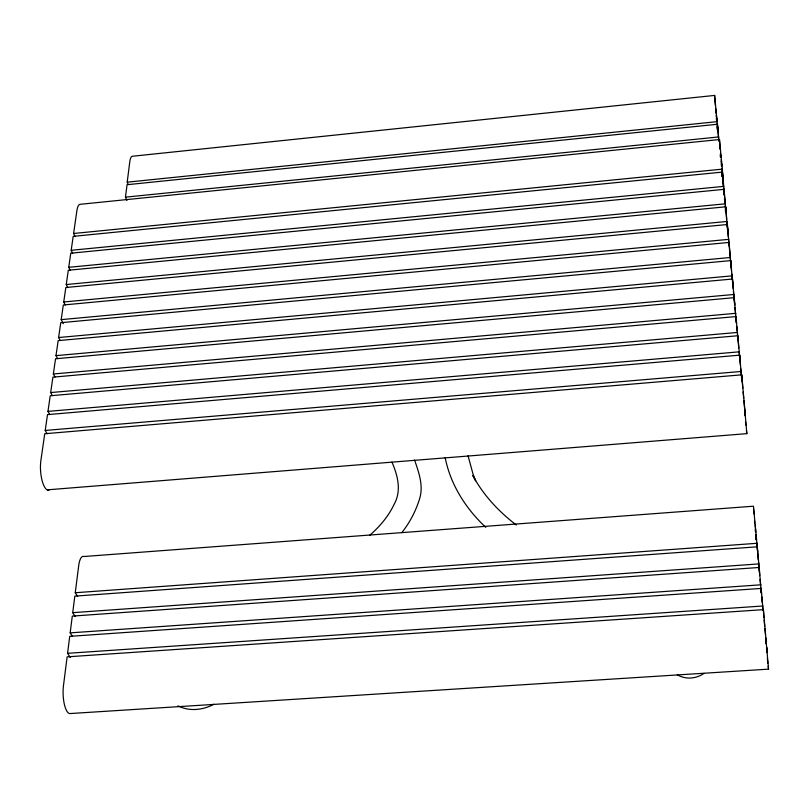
<?xml version="1.0" encoding="UTF-8"?>
<svg xmlns="http://www.w3.org/2000/svg" width="809" height="809" viewBox="0 0 809 809"><rect width="100%" height="100%" fill="white"/><g stroke="black" fill="none" stroke-linecap="round" stroke-linejoin="round"><path stroke-width="1.21" d="M75.106 236.612L73.609 233.498L76.906 210.613A17.707 5.279 83.3 0 1 79.848 204.343L719.474 139.542L720.03 148.775M128.146 184.381L127.195 182.177L129.794 161.739A16.17 4.358 83.1 0 1 132.201 156.279L714.671 95.422L717.805 129.966M70.343 657.515L67.572 653.318L69.726 636.349L761.168 588.426L763.099 610.583M72.223 636.046L70.171 632.86L72.294 616.104L759.196 567.473L761.33 592.926L760.864 587.991M75.106 616.418L72.729 612.666L74.832 596.132L757.254 546.813L758.225 559.939M77.613 596.516L75.257 592.734L78.706 565.612A18.506 5.794 86.6 0 1 84.015 556.511L753.462 506.201L757.659 551.556M126.912 200.44L125.466 197.163L127.053 184.715L717.472 124.252L718.999 141.686M47.094 433.735L45.213 430.449L47.498 414.633L739.679 355.161L741.853 381.079L741.499 377.328M49.622 414.329L47.964 411.387L50.219 395.773L737.848 335.745L739.689 356.658M52.312 395.53L50.674 392.567L52.898 377.156L736.038 316.582L738.728 347.941M54.972 376.974L53.354 373.991L55.548 358.771L734.259 297.672L736.392 323.125L735.826 317.118M57.601 358.65L56.003 355.647L58.167 340.619L732.499 279.024L734.754 305.064M60.2 340.559L58.612 337.535L60.746 322.7L730.76 260.609L732.873 285.759L732.539 282.26M63.284 323.701L61.191 319.646L63.304 304.993L729.051 242.447L731.144 267.445L730.911 264.947M65.296 305.044L63.729 301.99L65.822 287.519L727.362 224.518L730.679 262.45M67.794 287.62L66.247 284.546L68.31 270.257L725.693 206.811L727.756 231.526L726.846 221.787M70.262 270.408L68.735 267.324L70.767 253.207L724.045 189.346L725.946 211.675M72.699 253.409L71.182 250.305L73.194 236.359L722.417 172.095L723.458 185.848M401.749 532.676C409.758 522.685 415.735 511.197 419.537 498.971C423.724 485.764 418.86 472.567 414.592 460.088M369.541 535.477C379.623 526.699 388.482 516.375 394.185 504.199C401.729 490.648 397.725 475.399 391.92 462.07M704.042 673.371C695.952 678.882 685.82 679.772 677.285 674.777M213.95 704.245C202.867 710.13 189.397 711.698 177.94 705.832M127.195 182.177L717.219 121.643M125.466 197.163L718.665 136.954M73.609 233.498L722.356 169.142L719.474 139.542M71.182 250.305L723.762 186.373L722.012 168.272M68.735 267.324L725.41 203.807M66.247 284.546L727.069 221.464M63.729 301.99L728.757 239.353M61.191 319.646L730.466 257.484M58.612 337.535L732.206 275.849M56.003 355.647L733.955 294.466M53.354 373.991L735.735 313.326M50.674 392.567L737.535 332.438M47.964 411.387L739.365 351.814M45.213 430.449L741.216 371.462M47.175 489.849L746.859 433.644L741.772 374.83L44.738 433.735L40.875 460.543A19.224 6.31 85.6 0 0 42.493 481.962A19.224 6.31 85.6 0 0 49.632 489.617M75.257 592.734L757.143 543.284M72.729 612.666L758.862 563.913L759.368 572.115M70.171 632.86L760.834 584.816M67.572 653.318L762.826 606.002M763.403 609.642L67.127 656.847L63.476 685.607A19.345 6.209 87.8 0 0 69.625 713.578L768.55 669.144L763.403 609.642L763.878 617.651M746.859 433.644L746.394 430.61M516.243 524.96C498.748 511.571 483.256 495.078 472.84 475.54L475.662 480.799L473.002 474.023L468.067 455.791M485.774 527.337C465.822 508.669 450.492 484.692 445.172 457.631M768.55 669.144L768.145 666.292M720.859 155.985L720.738 154.994L720.88 157.027M767.326 658.213L767.802 663.137M721.203 159.666L721.78 165.815M742.753 388.189L741.772 374.83M743.107 391.95L743.693 398.21M743.936 400.718L745.281 415.341M721.244 161.203L721.689 165.845M723.681 188.224L724.237 194.16M725.086 203.099L723.762 186.373M725.309 205.506L725.875 211.513M726.613 219.35L725.693 206.811M728.282 237.037L727.362 224.518M728.515 239.504L729.091 245.673M731.771 274.069L732.317 279.914M733.389 291.291L734.623 304.315M734.916 307.521L735.603 314.721M736.696 326.371L737.151 331.235M737.383 333.662L737.96 339.75M739.072 351.632L739.537 356.567M739.77 359.034L740.002 361.492L739.851 359.075M740.67 368.58L741.266 374.83M744.684 409.819L745.241 415.755M722.053 172.438L722.488 177.07L722.053 170.78M745.514 421.54L745.847 425.089M719.575 146.601L719.798 148.937M720.597 157.472L720.374 155.106L720.536 157.462M722.083 173.247L722.427 176.908M722.882 181.792L723.236 185.463M723.691 190.348L723.924 192.795M755.151 524.849L755.828 532.14M756.061 534.567L756.516 539.421M756.86 543.061L758.862 563.913M764.121 620.129L764.697 626.318M764.93 628.785L765.516 634.974M765.749 637.452L766.234 643.762M766.548 647.109L767.063 652.287L766.679 647.342M716.167 112.795L715.834 109.508L716.127 113.23M716.39 115.242L716.966 121.36M717.199 123.807L717.775 129.936M718.675 139.522L717.472 124.252M723.65 192.39L723.883 194.827M758.458 562.376L759.024 568.464M760.056 579.365L760.632 585.524M761.663 596.526L762.25 602.776M762.493 605.274L762.958 610.279M716.319 115.374L716.784 120.339M755.98 537.56L756.203 539.927M766.487 649.303L766.801 652.641M717.209 127.256L717.441 129.733L717.199 126.204M755.222 529.319L755.434 531.665M721.274 163.924L721.497 166.401M716.359 117.962L716.663 121.31M754.484 520.662L754.696 523.16M724.459 198.751L724.753 202.139M715.561 108.366L715.813 111.531M725.299 208.783L725.562 212.049M720.394 153.376L720.677 156.835M715.308 105.2L714.762 97.626M753.584 508.8L753.948 513.887M722.356 169.142L723.054 179.345M722.012 173.156L722.265 176.675M732.499 279.024L733.166 288.924M730.76 260.609L731.437 270.57M739.679 355.161L740.316 364.829M744.684 410.952L744.988 415.634M756.021 535.275L756.314 539.957M761.168 588.426L761.522 594.211M759.196 567.473L759.702 575.664M766.022 641.517L766.153 643.742M714.671 95.422L714.691 96.483"/></g></svg>
